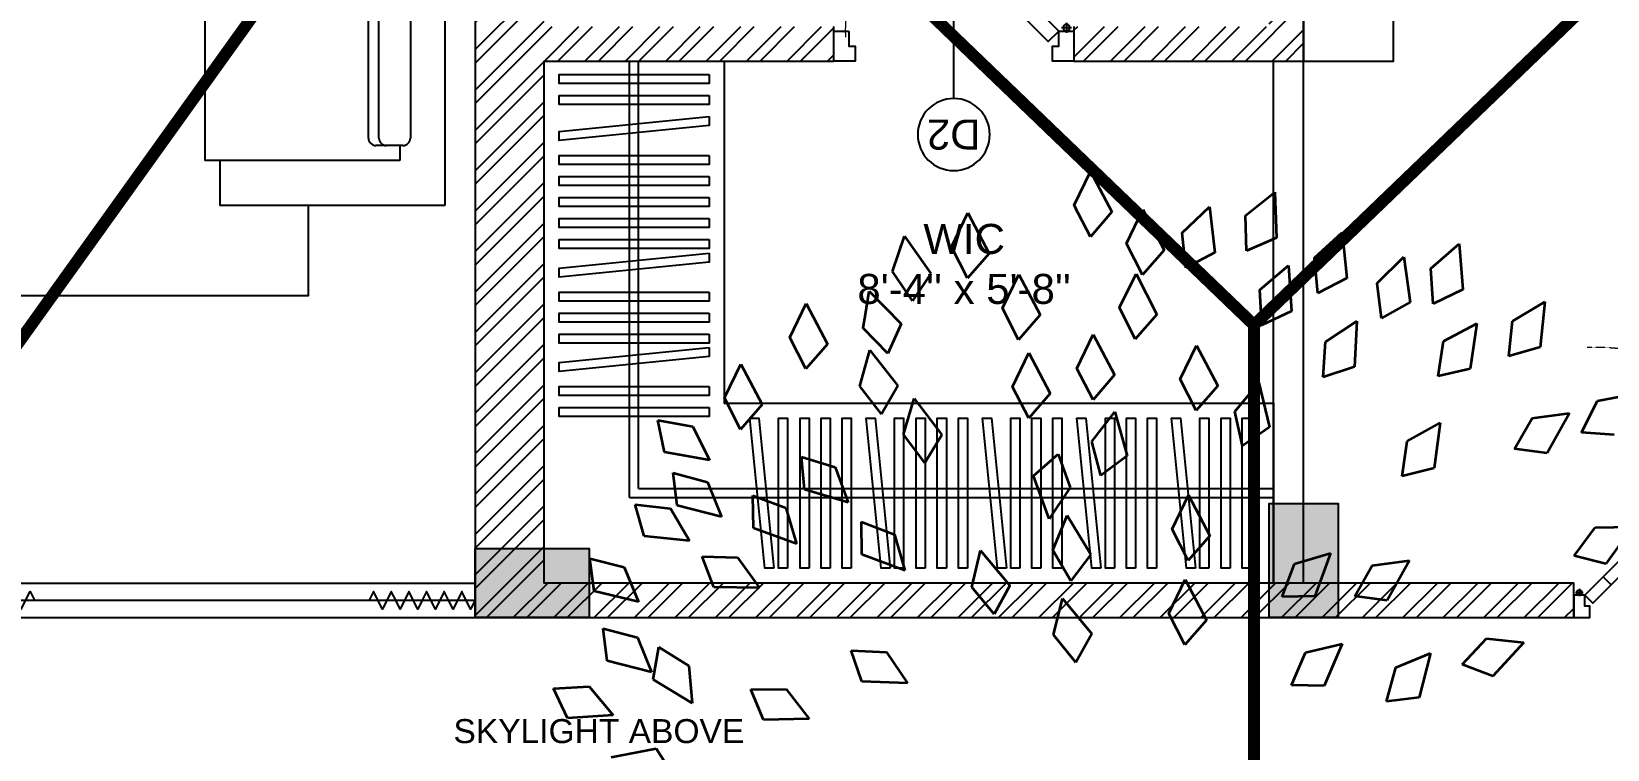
# Model space of a CAD drawing. Header units: millimetres. Extents: x -179928 to 528275, y -469666 to 511935.
# Drawn here: x 226145 to 231395, y 30103 to 32497 of the extents above; entities that cross this region are included whole.
import ezdxf
from ezdxf.enums import TextEntityAlignment as Align

# ---------------------------------------------------------------- set-up
doc = ezdxf.new("R2010")
doc.units = ezdxf.units.MM
doc.linetypes.add('DASHED', pattern=[0.75, 0.5, -0.25])
for name, color, linetype in [('ad-Column', 3, 'Continuous'), ('ad-Column Hatch', 125, 'Continuous'), ('ad-Door', 11, 'Continuous'), ('ad-Furniture', 8, 'Continuous'), ('ad-Primary Roof', 5, 'Continuous'), ('ad-Secondary Roof', 6, 'Continuous'), ('ad-Text main', 7, 'Continuous'), ('ad-Text Main_Door&window Label', 7, 'Continuous'), ('ad-Wall', 240, 'Continuous'), ('ad-Wall hatch', 8, 'Continuous')]:
    doc.layers.add(name, color=color, linetype=linetype)
doc.layers.add('ad-Landscape', color=94, linetype='Continuous', lineweight=35)
doc.styles.add('New Text Style', font='arial.ttf', dxfattribs={"height": 100})
doc.styles.get("Standard").update_dxf_attribs({"font": 'arial.ttf'})

# ---------------------------------------------------------------- blocks, each defined once
blk = doc.blocks.new('zw$85AA')
at = {"layer": 'ad-Furniture', "linetype": 'DASHED'}
for points in [[(-1820, 115), (0, 115)], [(-1820, 0), (0, 0)]]:
    blk.add_lwpolyline(points, dxfattribs=at)
at = {"layer": 'ad-Furniture', "transparency": 33554687}
for points in [[(-1820, 57.5), (-1805.3, 28.1), (-1775.9, 86.9), (-1746.6, 28.1), (-1731.9, 57.5), (-1717.2, 86.9), (-1687.8, 28.1), (-1658.4, 86.9), (-1643.7, 57.5), (-1629, 28.1), (-1599.7, 86.9), (-1570.3, 28.1), (-1555.6, 57.5), (-1540.9, 86.9), (-1511.5, 28.1), (-1482.2, 86.9), (-1467.5, 57.5)], [(0, 57.5), (-14.7, 28.1), (-44.1, 86.9), (-73.4, 28.1), (-88.1, 57.5), (-102.8, 86.9), (-132.2, 28.1), (-161.6, 86.9), (-176.3, 57.5), (-191, 28.1), (-220.3, 86.9), (-249.7, 28.1), (-264.4, 57.5), (-279.1, 86.9), (-308.5, 28.1), (-337.8, 86.9), (-352.5, 57.5)]]:
    blk.add_lwpolyline(points, dxfattribs=at)
at = {"layer": 'ad-Furniture'}
blk.add_lwpolyline([(-1820, 57.5), (0, 57.5)], dxfattribs=at)
blk = doc.blocks.new('4BHK_A1$0$$0$3Chair')
for p, q in [((0, 1125), (-750, 1125)), ((-750, 1125), (-750, 975)), ((0, 1125), (0, -1125)), ((-150, 975), (-800, 975)), ((-800, 975), (-800, 700.3)), ((-640.1, 932.9), (-366.7, 973.8)), ((-366.7, 973.8), (-282.9, 896.6)), ((-150, 975), (-150, 925)), ((-780.5, 761.7), (-640.1, 932.9)), ((-289.7, 891.7), (-280.3, 896)), ((-280.3, 896), (-270.7, 899.5)), ((-270.7, 899.5), (-261, 902.4)), ((-261, 902.4), (-251.2, 904.5)), ((-251.2, 904.5), (-241.4, 905.9)), ((-241.4, 905.9), (-231.7, 906.6)), ((-231.7, 906.6), (-222.2, 906.5)), ((-140, 925), (-230, 925)), ((-222.2, 906.5), (-212.9, 905.6)), ((-212.9, 905.6), (-203.9, 904)), ((-203.9, 904), (-195.3, 901.7)), ((-195.3, 901.7), (-187.1, 898.7)), ((-187.1, 898.7), (-179.4, 894.9)), ((-179.4, 894.9), (-172.3, 890.5)), ((-115, 400), (-115, 900)), ((-349.2, 838.5), (-343.8, 846.5)), ((-343.8, 846.5), (-337.8, 854.3)), ((-337.8, 854.3), (-331, 861.8)), ((-331, 861.8), (-323.7, 868.8)), ((-323.7, 868.8), (-315.9, 875.4)), ((-315.9, 875.4), (-307.5, 881.4)), ((-307.5, 881.4), (-298.8, 886.9)), ((-298.8, 886.9), (-289.7, 891.7)), ((-172.3, 890.5), (-165.8, 885.5)), ((-165.8, 885.5), (-159.9, 879.8)), ((-159.9, 879.8), (-154.8, 873.7)), ((-154.8, 873.7), (-150.4, 867)), ((-150.4, 867), (-146.8, 859.8)), ((-146.8, 859.8), (-144, 852.3)), ((-144, 852.3), (-142, 844.4)), ((-142, 844.4), (-140.8, 836.3)), ((-706.6, 728.4), (-589.7, 825.7)), ((-589.7, 825.7), (-466.7, 839.6)), ((-433.3, 809.5), (-466.7, 839.6)), ((-365.1, 787.3), (-364.5, 795.8)), ((-364.5, 795.8), (-363.1, 804.4)), ((-363.1, 804.4), (-360.8, 813)), ((-360.8, 813), (-357.7, 821.6)), ((-357.7, 821.6), (-353.9, 830.1)), ((-353.9, 830.1), (-349.2, 838.5)), ((-147.9, 793.5), (-151.7, 785)), ((-144.8, 802.1), (-147.9, 793.5)), ((-142.5, 810.8), (-144.8, 802.1)), ((-141.1, 819.4), (-142.5, 810.8)), ((-140.5, 827.9), (-141.1, 819.4)), ((-140.8, 836.3), (-140.5, 827.9)), ((-1146.1, 737.7), (-1202.5, 640.5)), ((-1202.5, 640.5), (-1146.1, 737.7)), ((-1089.2, 784.6), (-1146.1, 737.7)), ((-1146.1, 737.7), (-1089.2, 784.6)), ((-1069.1, 784.7), (-1089.2, 784.6)), ((-1089.2, 784.6), (-1069.1, 784.7)), ((-1052.2, 761.1), (-1069.1, 784.7)), ((-1069.1, 784.7), (-1052.2, 761.1)), ((-1065.5, 734.4), (-1052.2, 761.1)), ((-1052.2, 761.1), (-1065.5, 734.4)), ((-780.5, 761.7), (-706.6, 728.4)), ((-780.5, 761.7), (-767, 684.7)), ((-693.1, 664.8), (-723.5, 738.5)), ((-364.8, 778.9), (-365.1, 787.3)), ((-363.6, 770.7), (-364.8, 778.9)), ((-361.6, 762.9), (-363.6, 770.7)), ((-358.8, 755.3), (-361.6, 762.9)), ((-355.2, 748.2), (-358.8, 755.3)), ((-350.8, 741.5), (-355.2, 748.2)), ((-345.7, 735.3), (-350.8, 741.5)), ((-339.8, 729.7), (-345.7, 735.3)), ((-189.7, 739.8), (-198.1, 733.8)), ((-181.9, 746.4), (-189.7, 739.8)), ((-174.6, 753.4), (-181.9, 746.4)), ((-167.8, 760.8), (-174.6, 753.4)), ((-161.8, 768.6), (-167.8, 760.8)), ((-156.4, 776.7), (-161.8, 768.6)), ((-151.7, 785), (-156.4, 776.7)), ((-1124.7, 663), (-1038, 733)), ((-1055.7, 718.7), (-1065.5, 734.4)), ((-1065.5, 734.4), (-1055.7, 721)), ((-1038, 733), (-1055.7, 718.7)), ((-950.5, 627.3), (-1038, 733)), ((-931.3, 604.2), (-1038, 733)), ((-948.2, 627.4), (-776.9, 711.7)), ((-723.3, 638), (-767, 684.7)), ((-701.4, 685), (-639.7, 721.8)), ((-639.7, 721.8), (-629.3, 594.6)), ((-333.3, 724.6), (-339.8, 729.7)), ((-326.2, 720.2), (-333.3, 724.6)), ((-318.5, 716.5), (-326.2, 720.2)), ((-310.3, 713.4), (-318.5, 716.5)), ((-301.7, 711.1), (-310.3, 713.4)), ((-292.7, 709.5), (-301.7, 711.1)), ((-283.4, 708.7), (-292.7, 709.5)), ((-273.9, 708.6), (-283.4, 708.7)), ((-264.2, 709.2), (-273.9, 708.6)), ((-254.4, 710.6), (-264.2, 709.2)), ((-244.6, 712.8), (-254.4, 710.6)), ((-234.9, 715.6), (-244.6, 712.8)), ((-225.3, 719.2), (-234.9, 715.6)), ((-215.9, 723.4), (-225.3, 719.2)), ((-206.8, 728.3), (-215.9, 723.4)), ((-198.1, 733.8), (-206.8, 728.3)), ((-181.8, 612.3), (-205.5, 722.7)), ((-1202.5, 640.5), (-1182.5, 630.4)), ((-1182.5, 630.4), (-1202.5, 640.5)), ((-1182.5, 630.4), (-1122.4, 680.8)), ((-1142.4, 663.9), (-1182.5, 630.4)), ((-1122.4, 680.8), (-1142.4, 663.9)), ((-1109.1, 675.6), (-1124.7, 663)), ((-1124.7, 663), (-1046.8, 558.4)), ((-1018.3, 520.3), (-1124.7, 663)), ((-1122.4, 680.8), (-1109.1, 675.6)), ((-1105.5, 674.1), (-1122.4, 680.8)), ((-925, 642), (-950.5, 627.3)), ((-763.4, 648.1), (-743.7, 659.8)), ((-763.4, 648.1), (-756.5, 530.7)), ((-723.3, 638), (-699.7, 634.8)), ((-699.7, 634.8), (-693.1, 664.8)), ((-309.1, 649), (-298.9, 612.1)), ((-931.3, 604.2), (-827.4, 520.7)), ((-756.5, 530.7), (-629.3, 594.6)), ((-629.3, 594.6), (-522.3, 571.5)), ((-298.9, 612.1), (-375.7, 518)), ((-331.9, 421.1), (-181.8, 612.3)), ((-1129.9, 461.5), (-1045.2, 560.3)), ((-1046.8, 558.4), (-1129.9, 461.5)), ((-756.5, 530.7), (-656.2, 504.1)), ((-632.7, 527.7), (-599.3, 541.2)), ((-609, 490.8), (-632.7, 527.7)), ((-525.4, 531.1), (-599.3, 541.2)), ((-586.2, 539.4), (-522.3, 571.5)), ((-535.4, 447.4), (-525.4, 531.1)), ((-375.7, 518), (-525.4, 531.1)), ((-220, 563.6), (-220, 400)), ((-762.8, 356.6), (-1018.3, 520.3)), ((-656.2, 504.1), (-627, 518.8)), ((-609, 490.8), (-532, 467.4)), ((-255, 519), (-255, 400)), ((-1129.9, 461.5), (-1121.9, 412.8)), ((-1129.9, 461.5), (-1121.9, 412.8)), ((-1075, 379.5), (-937.7, 453.3)), ((-1018.8, 411.4), (-937.7, 453.3)), ((-937.7, 453.3), (-924.6, 449.9)), ((-762.8, 356.6), (-498.5, 440.8)), ((-331.9, 421.1), (-535.4, 447.4)), ((-1121.9, 412.8), (-1098.3, 382.6)), ((-1098.3, 382.6), (-1121.9, 412.8)), ((-1098.3, 382.6), (-1075, 379.5)), ((-1075, 379.5), (-1098.3, 382.6)), ((-1018.8, 411.4), (-1075, 379.5)), ((-230, 375), (-140, 375)), ((-150, 375), (-150, 275)), ((-150, 325), (-800, 325)), ((-800, 325), (-800, -325)), ((-230, 275), (-140, 275)), ((-255, -250), (-255, 250)), ((-220, -250), (-220, 250)), ((-115, 250), (-115, -250)), ((-140, -275), (-230, -275)), ((-150, -275), (-150, -375)), ((-150, -325), (-800, -325)), ((-255, -900), (-255, -400)), ((-230, -375), (-140, -375)), ((-220, -900), (-220, -400)), ((-115, -400), (-115, -900)), ((-140, -925), (-230, -925)), ((-150, -925), (-150, -975)), ((-150, -975), (-800, -975)), ((-750, -975), (-750, -1125)), ((0, -1125), (-750, -1125))]:
    blk.add_line(p, q)
for points in [[(-800, 325), (-800, 380.4)], [(-800, -325), (-800, -975)]]:
    blk.add_lwpolyline(points)
for centre, start, end in [((-230, 900), 90, 171.3158), ((-195, 900), 90, 165.5805), ((-140, 900), 0, 90), ((-230, 400), 180, 270), ((-195, 400), 180, 270), ((-140, 400), 270, 0), ((-230, 250), 90, 180), ((-195, 250), 90, 180), ((-140, 250), 0, 90), ((-230, -250), 180, 270), ((-195, -250), 180, 270), ((-140, -250), 270, 0), ((-230, -400), 90, 180), ((-195, -400), 90, 180), ((-140, -400), 0, 90), ((-230, -900), 180, 270), ((-195, -900), 180, 270), ((-140, -900), 270, 0)]:
    blk.add_arc(centre, 25, start, end)
blk = doc.blocks.new('zw$BD1E')
at = {"layer": 'ad-Furniture'}
blk.add_lwpolyline([(555.4, -3372.6), (555.4, -3672.6), (3094.6, -3672.6), (3094.6, -555.4), (2794.6, -556)], dxfattribs=at)
at = {"layer": 'ad-Furniture', "xscale": -1}
blk.add_blockref('4BHK_A1$0$$0$3Chair', (100.4, -2246.6), dxfattribs=at)
blk = doc.blocks.new('zw$AA46')
at = {"layer": 'ad-Furniture'}
for p, q in [((285, 285), (285, 1740)), ((315, 315), (315, 1740)), ((315, 315), (2430, 315)), ((285, 285), (2430, 285))]:
    blk.add_line(p, q, dxfattribs=at)
for points in [[(0, 1740), (600, 1740), (600, 600), (2430, 600), (2430, 0), (0, 0)], [(550, 1695), (550, 1665), (50, 1665), (50, 1695)], [(550, 1625), (550, 1595), (50, 1595), (50, 1625)], [(550, 1555), (550, 1525), (50, 1475), (50, 1505)], [(550, 1425), (550, 1395), (50, 1395), (50, 1425)], [(550, 1355), (550, 1325), (50, 1325), (50, 1355)], [(550, 1285), (550, 1255), (50, 1255), (50, 1285)], [(550, 1215), (550, 1185), (50, 1185), (50, 1215)], [(550, 1145), (550, 1115), (50, 1115), (50, 1145)], [(550, 1100), (550, 1070), (50, 1020), (50, 1050)], [(550, 970), (550, 940), (50, 940), (50, 970)], [(550, 900), (550, 870), (50, 870), (50, 900)], [(550, 830), (550, 800), (50, 800), (50, 830)], [(550, 785), (550, 755), (50, 705), (50, 735)], [(550, 655), (550, 625), (50, 625), (50, 655)], [(550, 585), (550, 555), (50, 555), (50, 585)], [(765.5, 50), (735.5, 50), (685.5, 550), (715.5, 550)], [(810.5, 50), (780.5, 50), (780.5, 550), (810.5, 550)], [(882.7, 50), (852.7, 50), (852.7, 550), (882.7, 550)], [(952.7, 50), (922.7, 50), (922.7, 550), (952.7, 550)], [(1022.7, 50), (992.7, 50), (992.7, 550), (1022.7, 550)], [(1152.7, 50), (1122.7, 50), (1072.7, 550), (1102.7, 550)], [(1197.7, 50), (1167.7, 50), (1167.7, 550), (1197.7, 550)], [(1270, 50), (1240, 50), (1240, 550), (1270, 550)], [(1340, 50), (1310, 50), (1310, 550), (1340, 550)], [(1410, 50), (1380, 50), (1380, 550), (1410, 550)], [(1540, 50), (1510, 50), (1460, 550), (1490, 550)], [(1585, 50), (1555, 50), (1555, 550), (1585, 550)], [(1655, 50), (1625, 50), (1625, 550), (1655, 550)], [(1725, 50), (1695, 50), (1695, 550), (1725, 550)], [(1855, 50), (1825, 50), (1775, 550), (1805, 550)], [(1900, 50), (1870, 50), (1870, 550), (1900, 550)], [(1970, 50), (1940, 50), (1940, 550), (1970, 550)], [(2040, 50), (2010, 50), (2010, 550), (2040, 550)], [(2170, 50), (2140, 50), (2090, 550), (2120, 550)], [(2215, 50), (2185, 50), (2185, 550), (2215, 550)], [(2285, 50), (2255, 50), (2255, 550), (2285, 550)], [(2355, 50), (2325, 50), (2325, 550), (2355, 550)]]:
    blk.add_lwpolyline(points, close=True, dxfattribs=at)
blk = doc.blocks.new('A$Cc8134665')
at = {"layer": 'ad-Furniture', "ltscale": 0.125}
for p, q in [((0, -999.5), (0, 1000.5)), ((50, 650.5), (50, -649.5)), ((100, 650.5), (50, 650.5)), ((100, 650.5), (100, -649.5)), ((50, 515.6), (0, 382)), ((0, 382), (0, -382)), ((50, -515.6), (0, -382)), ((100, -649.5), (50, -649.5))]:
    blk.add_line(p, q, dxfattribs=at)
blk.add_lwpolyline([(0, 1000.5), (300, 1000.5), (300, -999.5), (0, -999.5)], dxfattribs=at)
blk = doc.blocks.new('zw$DAD3')
at = {"layer": 'ad-Text main', "insert": (1682.5, 80.9), "char_height": 80, "width": 1164.819, "attachment_point": 5}
blk.add_mtext('SKYLIGHT ABOVE', dxfattribs=at)
blk = doc.blocks.new('zw$66EE')
at = {"layer": 'ad-Furniture', "linetype": 'DASHED'}
for points in [[(7540, 8760), (7540, 10500)], [(7640, 8760), (7640, 10500)]]:
    blk.add_lwpolyline(points, dxfattribs=at)
at = {"layer": 'ad-Furniture', "xscale": -1}
blk.add_blockref('zw$BD1E', (4880, 13390), dxfattribs=at)
at = {"layer": 'ad-Furniture', "xscale": -1, "rotation": 180}
blk.add_blockref('A$Cc8134665', (7640, 11500.5), dxfattribs=at)
at = {"layer": 'ad-Furniture'}
for name, p in [('zw$AA46', (5110, 8760)), ('zw$85AA', (4880, 8645))]:
    blk.add_blockref(name, p, dxfattribs=at)
at = {"layer": 'ad-Furniture', "rotation": 359.9999999999997}
blk.add_blockref('zw$DAD3', (3610, 8185), dxfattribs=at)
blk = doc.blocks.new('zw$6540')
at = {"layer": 'ad-Text main', "insert": (6509.3, 9823.1), "char_height": 100, "width": 882.002, "attachment_point": 5, "bg_fill": 2}
blk.add_mtext("WIC\\P8'-4'' x 5'-8''", dxfattribs=at)
blk = doc.blocks.new('*U7827')
for p, q in [((-8.3, -111.1), (-41.7, -111.1)), ((-25, -127.8), (-25, -94.4)), ((-811.3, -760.8), (-796.4, -775.7)), ((-746.2, -826), (-761.1, -811.1))]:
    blk.add_line(p, q)
for points in [[(-1150, -100), (-1150, -50), (-1128.6, -50), (-1128.6, -35.7), (-1128.6, 0), (-1200, 0), (-1200, -100)], [(-50, -100), (0, -100), (0, 0), (-71.4, 0), (-71.4, -35.7), (-71.4, -50), (-50, -50)], [(-50, -100), (-130.8, -180.8), (-166.2, -145.5), (-85.4, -64.6)], [(-130.8, -180.8), (-747, -797), (-782.4, -761.6), (-166.2, -145.5)], [(-827.8, -877.8), (-747, -797), (-782.4, -761.6), (-863.2, -842.5)]]:
    blk.add_lwpolyline(points, close=True)
for points in [[(-808.2, -787.5), (-835.7, -760), (-772.9, -697.2), (-765, -705), (-822, -773.7)], [(-772.8, -822.8), (-745.4, -850.3), (-682.5, -787.5), (-690.4, -779.7), (-759, -836.7)]]:
    blk.add_lwpolyline(points)
blk.add_circle((-25, -111.1), 11.1)
at = {"color": 8, "linetype": 'DASHED', "lineweight": 0}
blk.add_arc((-93.1, -153.1), 1047.4, 178.18808, 271.81192, dxfattribs=at)
at = {"layer": 'ad-Text Main_Door&window Label'}
blk.add_line((-600, 125), (-600, -230), dxfattribs=at)
blk.add_circle((-600.3, 245), 120, dxfattribs=at)
at = {"layer": 'ad-Text Main_Door&window Label', "style": 'New Text Style'}
blk.add_attdef('D1', text='', height=100, dxfattribs=at).set_placement((-600.3, 245), align=Align.MIDDLE_CENTER)
blk = doc.blocks.new('*U9733')
for p, q in [((-25, -127.8), (-25, -94.4)), ((-8.3, -111.1), (-41.7, -111.1)), ((-528.5, -478), (-513.6, -492.9)), ((-463.3, -543.1), (-478.2, -528.2))]:
    blk.add_line(p, q)
for points in [[(-750, -100), (-750, -50), (-728.6, -50), (-728.6, -35.7), (-728.6, 0), (-800, 0), (-800, -100)], [(-50, -100), (0, -100), (0, 0), (-71.4, 0), (-71.4, -35.7), (-71.4, -50), (-50, -50)], [(-50, -100), (-130.8, -180.8), (-166.2, -145.5), (-85.4, -64.6)], [(-130.8, -180.8), (-464.2, -514.2), (-499.5, -478.8), (-166.2, -145.5)], [(-545, -595), (-464.2, -514.2), (-499.5, -478.8), (-580.3, -559.6)]]:
    blk.add_lwpolyline(points, close=True)
for points in [[(-525.4, -504.7), (-552.8, -477.2), (-490, -414.3), (-482.2, -422.2), (-539.2, -490.8)], [(-490, -540), (-462.5, -567.5), (-399.7, -504.7), (-407.6, -496.8), (-476.2, -553.8)]]:
    blk.add_lwpolyline(points)
blk.add_circle((-25, -111.1), 11.1)
at = {"color": 8, "linetype": 'DASHED', "lineweight": 0}
blk.add_arc((-62.1, -102.1), 698.3, 178.1881, 271.8119, dxfattribs=at)
at = {"layer": 'ad-Text Main_Door&window Label'}
blk.add_line((-400, 125), (-400, -230), dxfattribs=at)
blk.add_circle((-400.3, 245), 120, dxfattribs=at)
at = {"layer": 'ad-Text Main_Door&window Label', "style": 'New Text Style'}
blk.add_attdef('D1', text='', height=100, dxfattribs=at).set_placement((-400.3, 245), align=Align.MIDDLE_CENTER)
blk = doc.blocks.new('zw$6266')
at = {"layer": 'ad-Wall hatch', "transparency": 33554610}
h = blk.add_hatch(dxfattribs=at)
h.set_pattern_fill('ANSI32', color=256, scale=10)
h.paths.add_polyline_path([(0, 13620), (0, 10305), (230, 10305), (230, 13390), (4880, 13390), (4880, 8645), (8540, 8645), (8540, 8760), (5110, 8760), (5110, 10500), (6075, 10500), (6075, 10615), (5110, 10615), (5110, 13390), (7525, 13390), (7525, 10615), (6875, 10615), (6875, 10500), (7640, 10500), (7640, 13390), (11890, 13390), (11890, 8760), (9440, 8760), (9440, 8645), (11890, 8645), (11890, 230), (10090, 230), (10090, 0), (12120, 0), (12120, 13620)])
at = {"layer": 'ad-Wall'}
for points in [[(4880, 13390), (4880, 8645), (8540, 8645), (8540, 8760), (5110, 8760), (5110, 10500), (6075, 10500), (6075, 10615)], [(6875, 10615), (6875, 10500), (7640, 10500), (7640, 13390)]]:
    blk.add_lwpolyline(points, dxfattribs=at)
at = {"layer": 'ad-Door', "ltscale": 5}
ref = blk.add_blockref('*U9733', (6875, 10500), dxfattribs=dict(at, xscale=-1, rotation=179.9999999999999))
ref.add_attrib('D1', 'D2', dxfattribs={"layer": 'ad-Text Main_Door&window Label', "height": 100, "rotation": 180, "style": 'New Text Style'}).set_placement((6474.7, 10255), align=Align.MIDDLE_CENTER)
ref = blk.add_blockref('*U7827', (8540, 8645), dxfattribs=dict(at, xscale=0.7499999997027537, yscale=0.7499999997027537, zscale=0.7499999997027537, rotation=180))
ref.add_attrib('D1', 'D1', dxfattribs={"layer": 'ad-Text Main_Door&window Label', "height": 75, "rotation": 1080, "style": 'New Text Style'}).set_placement((8990.2, 8461.3), align=Align.MIDDLE_CENTER)
blk = doc.blocks.new('A$Ca594aa6c')
at = {"layer": 'ad-Primary Roof', "linetype": 'DASHED', "ltscale": 2, "const_width": 40}
blk.add_lwpolyline([(12570, 900), (2380, 900), (7475, -4000)], close=True, dxfattribs=at)
blk.add_lwpolyline([(7475, -4000), (7475, -10550)], dxfattribs=at)
at = {"layer": 'ad-Secondary Roof', "linetype": 'DASHED', "ltscale": 2, "const_width": 40}
blk.add_lwpolyline([(-1820, 450), (2380, 450), (4485.4, -2487.5), (2380, -5425), (-1820, -5425)], close=True, dxfattribs=at)
blk = doc.blocks.new('1625W-Roof Plan')
blk.add_blockref('A$Ca594aa6c', (0, 13620))
blk = doc.blocks.new('zw$6AA0')
at = {"layer": 'ad-Column Hatch', "transparency": 33554687}
h = blk.add_hatch(color=256, dxfattribs=at)
h.dxf.hatch_style = 1
h.paths.add_polyline_path([(0, -230), (380, -230), (380, 0), (0, 0)])
at = {"layer": 'ad-Column'}
blk.add_lwpolyline([(0, -230), (380, -230), (380, 0), (0, 0)], close=True, dxfattribs=at)
blk = doc.blocks.new('1625W_Columns')
at = {"layer": 'ad-Column', "xscale": -1}
for p, rotation in [((7755, 8645), 270), ((5260, 8875), 359.9999999999999)]:
    blk.add_blockref('zw$6AA0', p, dxfattribs=dict(at, rotation=rotation))
blk = doc.blocks.new('1625_West Villa')
at = {"layer": 'ad-Furniture'}
blk.add_blockref('zw$66EE', (0, 0), dxfattribs=at)
at = {"layer": 'ad-Text main'}
blk.add_blockref('zw$6540', (0, 0), dxfattribs=at)
blk.add_blockref('zw$6266', (0, 0))
blk.add_blockref('1625W-Roof Plan', (0, 0))
blk.add_blockref('1625W_Columns', (0, 0))
blk = doc.blocks.new("All Plot's Villa Plans")
at = {"ltscale": 5}
blk.add_blockref('1625_West Villa', (222742.3, 21898.3), dxfattribs=at)
blk = doc.blocks.new('qerfefr')
at = {"layer": 'ad-Landscape', "color": 104, "ltscale": 1.622888}
for p, q in [((260795.9619, 1945721.7193, 129.9135), (260796.0317, 1945721.8232, 129.9135)), ((260796.0317, 1945721.8232, 129.9135), (260796.0829, 1945721.6797, 129.9135)), ((260796.173, 1945721.748, 129.9135), (260796.2552, 1945721.8425, 129.9135)), ((260796.2552, 1945721.8425, 129.9135), (260796.2882, 1945721.6936, 129.9135)), ((260796.0005, 1945721.6079, 129.9135), (260795.9619, 1945721.7193, 129.9135)), ((260796.1974, 1945721.6326, 129.9135), (260796.173, 1945721.748, 129.9135)), ((260795.8696, 1945721.6771, 129.9135), (260795.9439, 1945721.544, 129.9135)), ((260796.0829, 1945721.6797, 129.9135), (260796.0005, 1945721.6079, 129.9135)), ((260796.2882, 1945721.6936, 129.9135), (260796.1974, 1945721.6326, 129.9135)), ((260796.283, 1945721.5053, 129.9135), (260796.3651, 1945721.5997, 129.9135)), ((260796.3651, 1945721.5997, 129.9135), (260796.3981, 1945721.4509, 129.9135)), ((260795.9439, 1945721.544, 129.9135), (260795.8745, 1945721.4596, 129.9135)), ((260796.3074, 1945721.3899, 129.9135), (260796.283, 1945721.5053, 129.9135)), ((260796.3981, 1945721.4509, 129.9135), (260796.3074, 1945721.3899, 129.9135)), ((260795.8549, 1945721.1858, 129.9135), (260795.92, 1945721.2927, 129.9135)), ((260795.92, 1945721.2927, 129.9135), (260795.9775, 1945721.1515, 129.9135)), ((260796.247, 1945721.2442, 129.9135), (260796.3291, 1945721.3386, 129.9135)), ((260796.3291, 1945721.3386, 129.9135), (260796.3621, 1945721.1898, 129.9135)), ((260796.2713, 1945721.1288, 129.9135), (260796.247, 1945721.2442, 129.9135)), ((260796.3621, 1945721.1898, 129.9135), (260796.2713, 1945721.1288, 129.9135)), ((260795.8983, 1945721.0762, 129.9135), (260795.8549, 1945721.1858, 129.9135)), ((260795.9775, 1945721.1515, 129.9135), (260795.8983, 1945721.0762, 129.9135)), ((260796.237, 1945720.9394, 129.9135), (260796.3352, 1945720.9876, 129.9135)), ((260796.3352, 1945720.9876, 129.9135), (260796.3437, 1945720.87, 129.9135)), ((260796.2496, 1945720.7875, 129.9135), (260796.237, 1945720.9394, 129.9135)), ((260796.3437, 1945720.87, 129.9135), (260796.2496, 1945720.7875, 129.9135)), ((260796.2337, 1945720.6828, 129.9135), (260796.3099, 1945720.7822, 129.9135)), ((260796.3099, 1945720.7822, 129.9135), (260796.352, 1945720.6356, 129.9135)), ((260795.9404, 1945720.6355, 129.9135), (260796.0003, 1945720.7454, 129.9135)), ((260796.0003, 1945720.7454, 129.9135), (260796.0646, 1945720.6072, 129.9135)), ((260796.2651, 1945720.5692, 129.9135), (260796.2337, 1945720.6828, 129.9135)), ((260795.9891, 1945720.5281, 129.9135), (260795.9404, 1945720.6355, 129.9135)), ((260796.352, 1945720.6356, 129.9135), (260796.2651, 1945720.5692, 129.9135)), ((260796.0646, 1945720.6072, 129.9135), (260795.9891, 1945720.5281, 129.9135))]:
    blk.add_line(p, q, dxfattribs=at)
at = {"layer": 'ad-Landscape', "color": 96, "ltscale": 1.622888}
for p, q in [((260796.6039, 1945721.7741, 129.9135), (260796.686, 1945721.8685, 129.9135)), ((260796.686, 1945721.8685, 129.9135), (260796.719, 1945721.7197, 129.9135)), ((260796.6282, 1945721.6587, 129.9135), (260796.6039, 1945721.7741, 129.9135)), ((260796.719, 1945721.7197, 129.9135), (260796.6282, 1945721.6587, 129.9135)), ((260796.7383, 1945721.6058, 129.9135), (260796.821, 1945721.6998, 129.9135)), ((260796.821, 1945721.6998, 129.9135), (260796.8531, 1945721.5507, 129.9135)), ((260796.9265, 1945721.5914, 129.9135), (260797.0369, 1945721.6503, 129.9135)), ((260797.0369, 1945721.6503, 129.9135), (260797.0146, 1945721.4995, 129.9135)), ((260797.1451, 1945721.5912, 129.9135), (260797.2599, 1945721.6411, 129.9135)), ((260797.2599, 1945721.6411, 129.9135), (260797.2257, 1945721.4926, 129.9135)), ((260796.762, 1945721.4903, 129.9135), (260796.7383, 1945721.6058, 129.9135)), ((260796.9081, 1945721.4749, 129.9135), (260796.9265, 1945721.5914, 129.9135)), ((260797.1175, 1945721.4766, 129.9135), (260797.1451, 1945721.5912, 129.9135)), ((260796.8531, 1945721.5507, 129.9135), (260796.762, 1945721.4903, 129.9135)), ((260796.6597, 1945721.4054, 129.9135), (260796.7427, 1945721.4991, 129.9135)), ((260796.7427, 1945721.4991, 129.9135), (260796.7743, 1945721.3499, 129.9135)), ((260797.0146, 1945721.4995, 129.9135), (260796.9081, 1945721.4749, 129.9135)), ((260797.2257, 1945721.4926, 129.9135), (260797.1175, 1945721.4766, 129.9135)), ((260797.3303, 1945721.395, 129.9135), (260797.4418, 1945721.452, 129.9135)), ((260797.4418, 1945721.452, 129.9135), (260797.4168, 1945721.3016, 129.9135)), ((260796.683, 1945721.2898, 129.9135), (260796.6597, 1945721.4054, 129.9135)), ((260796.7743, 1945721.3499, 129.9135), (260796.683, 1945721.2898, 129.9135)), ((260797.1269, 1945721.3401, 129.9135), (260797.2404, 1945721.3928, 129.9135)), ((260797.2404, 1945721.3928, 129.9135), (260797.2098, 1945721.2435, 129.9135)), ((260797.3099, 1945721.2789, 129.9135), (260797.3303, 1945721.395, 129.9135)), ((260796.4699, 1945721.2469, 129.9135), (260796.5513, 1945721.3421, 129.9135)), ((260796.5513, 1945721.3421, 129.9135), (260796.5855, 1945721.1935, 129.9135)), ((260797.102, 1945721.2248, 129.9135), (260797.1269, 1945721.3401, 129.9135)), ((260797.4168, 1945721.3016, 129.9135), (260797.3099, 1945721.2789, 129.9135)), ((260797.5093, 1945721.2589, 129.9135), (260797.6187, 1945721.3197, 129.9135)), ((260796.4952, 1945721.1318, 129.9135), (260796.4699, 1945721.2469, 129.9135)), ((260797.2098, 1945721.2435, 129.9135), (260797.102, 1945721.2248, 129.9135)), ((260797.4929, 1945721.1421, 129.9135), (260797.5093, 1945721.2589, 129.9135)), ((260796.5855, 1945721.1935, 129.9135), (260796.4952, 1945721.1318, 129.9135)), ((260796.7925, 1945721.122, 129.9135), (260796.8746, 1945721.2164, 129.9135)), ((260796.8746, 1945721.2164, 129.9135), (260796.9076, 1945721.0676, 129.9135)), ((260797.2922, 1945721.1152, 129.9135), (260797.4111, 1945721.1543, 129.9135)), ((260797.4111, 1945721.1543, 129.9135), (260797.3632, 1945721.0095, 129.9135)), ((260797.599, 1945721.1685, 129.9135), (260797.4929, 1945721.1421, 129.9135)), ((260796.8168, 1945721.0066, 129.9135), (260796.7925, 1945721.122, 129.9135)), ((260797.254, 1945721.0037, 129.9135), (260797.2922, 1945721.1152, 129.9135)), ((260796.4536, 1945720.9991, 129.9135), (260796.5536, 1945721.0745, 129.9135)), ((260796.5536, 1945721.0745, 129.9135), (260796.5549, 1945720.922, 129.9135)), ((260796.9076, 1945721.0676, 129.9135), (260796.8168, 1945721.0066, 129.9135)), ((260796.9394, 1945720.9703, 129.9135), (260797.0424, 1945721.0414, 129.9135)), ((260797.0424, 1945721.0414, 129.9135), (260797.0374, 1945720.8891, 129.9135)), ((260796.4535, 1945720.8812, 129.9135), (260796.4536, 1945720.9991, 129.9135)), ((260797.3632, 1945721.0095, 129.9135), (260797.254, 1945721.0037, 129.9135)), ((260796.9343, 1945720.8526, 129.9135), (260796.9394, 1945720.9703, 129.9135)), ((260796.5549, 1945720.922, 129.9135), (260796.4535, 1945720.8812, 129.9135)), ((260797.0374, 1945720.8891, 129.9135), (260796.9343, 1945720.8526, 129.9135)), ((260796.6357, 1945720.6468, 129.9135), (260796.7178, 1945720.7413, 129.9135)), ((260796.7178, 1945720.7413, 129.9135), (260796.7508, 1945720.5924, 129.9135)), ((260797.4219, 1945720.6163, 129.9135), (260797.4684, 1945720.7246, 129.9135)), ((260797.4684, 1945720.7246, 129.9135), (260797.5899, 1945720.7546, 129.9135)), ((260796.66, 1945720.5314, 129.9135), (260796.6357, 1945720.6468, 129.9135)), ((260797.5312, 1945720.6139, 129.9135), (260797.4219, 1945720.6163, 129.9135)), ((260796.7508, 1945720.5924, 129.9135), (260796.66, 1945720.5314, 129.9135)), ((260796.1618, 1945720.4102, 129.9135), (260796.2229, 1945720.5195, 129.9135)), ((260796.2229, 1945720.5195, 129.9135), (260796.2855, 1945720.3805, 129.9135)), ((260796.5513, 1945720.3786, 129.9135), (260796.6334, 1945720.4731, 129.9135)), ((260796.6334, 1945720.4731, 129.9135), (260796.6664, 1945720.3242, 129.9135)), ((260796.2091, 1945720.3023, 129.9135), (260796.1618, 1945720.4102, 129.9135)), ((260796.9297, 1945720.3323, 129.9135), (260796.9986, 1945720.4279, 129.9135)), ((260796.9986, 1945720.4279, 129.9135), (260797.1238, 1945720.4308, 129.9135)), ((260797.1238, 1945720.4308, 129.9135), (260797.0359, 1945720.3062, 129.9135)), ((260796.2855, 1945720.3805, 129.9135), (260796.2091, 1945720.3023, 129.9135)), ((260796.5756, 1945720.2633, 129.9135), (260796.5513, 1945720.3786, 129.9135)), ((260797.164, 1945720.2715, 129.9135), (260797.2472, 1945720.355, 129.9135)), ((260797.2472, 1945720.355, 129.9135), (260797.3712, 1945720.338, 129.9135)), ((260796.6664, 1945720.3242, 129.9135), (260796.5756, 1945720.2633, 129.9135)), ((260797.0359, 1945720.3062, 129.9135), (260796.9297, 1945720.3323, 129.9135)), ((260797.3712, 1945720.338, 129.9135), (260797.2647, 1945720.2289, 129.9135)), ((260797.2647, 1945720.2289, 129.9135), (260797.164, 1945720.2715, 129.9135)), ((260796.8828, 1945720.0409, 129.9135), (260796.9567, 1945720.1328, 129.9135)), ((260796.9567, 1945720.1328, 129.9135), (260797.0818, 1945720.1291, 129.9135)), ((260797.0818, 1945720.1291, 129.9135), (260796.9875, 1945720.0093, 129.9135)), ((260796.9875, 1945720.0093, 129.9135), (260796.8828, 1945720.0409, 129.9135)), ((260797.1739, 1945719.9048, 129.9135), (260797.2334, 1945720.0066, 129.9135)), ((260797.2334, 1945720.0066, 129.9135), (260797.3577, 1945720.0214, 129.9135)), ((260797.3577, 1945720.0214, 129.9135), (260797.282, 1945719.889, 129.9135))]:
    blk.add_line(p, q, dxfattribs=at)
at = {"layer": 'ad-Landscape', "color": 70, "ltscale": 1.622888}
for p, q in [((260795.574, 1945721.5973, 129.9135), (260795.6561, 1945721.6918, 129.9135)), ((260795.6561, 1945721.6918, 129.9135), (260795.6891, 1945721.543, 129.9135)), ((260795.8181, 1945721.5631, 129.9135), (260795.8696, 1945721.6771, 129.9135)), ((260795.3106, 1945721.4596, 129.9135), (260795.3928, 1945721.5541, 129.9135)), ((260795.3928, 1945721.5541, 129.9135), (260795.4258, 1945721.4053, 129.9135)), ((260795.5984, 1945721.482, 129.9135), (260795.574, 1945721.5973, 129.9135)), ((260795.8745, 1945721.4596, 129.9135), (260795.8181, 1945721.5631, 129.9135)), ((260795.6891, 1945721.543, 129.9135), (260795.5984, 1945721.482, 129.9135)), ((260795.335, 1945721.3443, 129.9135), (260795.3106, 1945721.4596, 129.9135)), ((260795.7562, 1945721.3792, 129.9135), (260795.8197, 1945721.487, 129.9135)), ((260795.8197, 1945721.487, 129.9135), (260795.8793, 1945721.3467, 129.9135)), ((260795.0707, 1945721.3371, 129.9135), (260795.0775, 1945721.4463, 129.9135)), ((260795.0775, 1945721.4463, 129.9135), (260795.1839, 1945721.3954, 129.9135)), ((260795.4258, 1945721.4053, 129.9135), (260795.335, 1945721.3443, 129.9135)), ((260795.1839, 1945721.3954, 129.9135), (260795.2089, 1945721.2728, 129.9135)), ((260795.8011, 1945721.2702, 129.9135), (260795.7562, 1945721.3792, 129.9135)), ((260795.8793, 1945721.3467, 129.9135), (260795.8011, 1945721.2702, 129.9135)), ((260795.2089, 1945721.2728, 129.9135), (260795.0707, 1945721.3371, 129.9135)), ((260795.0648, 1945721.1553, 129.9135), (260795.0805, 1945721.2635, 129.9135)), ((260795.0805, 1945721.2635, 129.9135), (260795.1824, 1945721.2041, 129.9135)), ((260794.9312, 1945721.1946, 129.9135), (260795.0408, 1945721.1511, 129.9135)), ((260794.9318, 1945721.0853, 129.9135), (260794.9312, 1945721.1946, 129.9135)), ((260795.1824, 1945721.2041, 129.9135), (260795.1974, 1945721.0799, 129.9135)), ((260795.4876, 1945721.0949, 129.9135), (260795.5066, 1945721.2026, 129.9135)), ((260795.5066, 1945721.2026, 129.9135), (260795.6067, 1945721.1401, 129.9135)), ((260795.0408, 1945721.1511, 129.9135), (260795.074, 1945721.0304, 129.9135)), ((260795.1974, 1945721.0799, 129.9135), (260795.0648, 1945721.1553, 129.9135)), ((260795.6067, 1945721.1401, 129.9135), (260795.6178, 1945721.0155, 129.9135)), ((260795.074, 1945721.0304, 129.9135), (260794.9318, 1945721.0853, 129.9135)), ((260795.2909, 1945721.0152, 129.9135), (260795.317, 1945721.1214, 129.9135)), ((260795.317, 1945721.1214, 129.9135), (260795.4127, 1945721.0524, 129.9135)), ((260795.6178, 1945721.0155, 129.9135), (260795.4876, 1945721.0949, 129.9135)), ((260794.7232, 1945720.952, 129.9135), (260794.7374, 1945721.0604, 129.9135)), ((260794.7374, 1945721.0604, 129.9135), (260794.8401, 1945721.0025, 129.9135)), ((260795.4127, 1945721.0524, 129.9135), (260795.4155, 1945720.9273, 129.9135)), ((260794.8401, 1945721.0025, 129.9135), (260794.8568, 1945720.8785, 129.9135)), ((260795.4155, 1945720.9273, 129.9135), (260795.2909, 1945721.0152, 129.9135)), ((260794.8568, 1945720.8785, 129.9135), (260794.7232, 1945720.952, 129.9135)), ((260795.1008, 1945720.9691, 129.9135), (260795.2137, 1945720.9352, 129.9135)), ((260795.1108, 1945720.8602, 129.9135), (260795.1008, 1945720.9691, 129.9135)), ((260795.2137, 1945720.9352, 129.9135), (260795.2573, 1945720.8179, 129.9135)), ((260795.6161, 1945720.8356, 129.9135), (260795.6427, 1945720.9416, 129.9135)), ((260795.6427, 1945720.9416, 129.9135), (260795.738, 1945720.8722, 129.9135)), ((260795.738, 1945720.8722, 129.9135), (260795.7402, 1945720.7471, 129.9135)), ((260794.7042, 1945720.7159, 129.9135), (260794.7195, 1945720.8242, 129.9135)), ((260794.7195, 1945720.8242, 129.9135), (260794.8216, 1945720.7652, 129.9135)), ((260795.2573, 1945720.8179, 129.9135), (260795.1108, 1945720.8602, 129.9135)), ((260795.7402, 1945720.7471, 129.9135), (260795.6161, 1945720.8356, 129.9135)), ((260794.837, 1945720.641, 129.9135), (260794.7042, 1945720.7159, 129.9135)), ((260794.8216, 1945720.7652, 129.9135), (260794.837, 1945720.641, 129.9135)), ((260794.8356, 1945720.6163, 129.9135), (260794.8821, 1945720.7153, 129.9135)), ((260794.8821, 1945720.7153, 129.9135), (260794.9623, 1945720.6289, 129.9135)), ((260794.5077, 1945720.6737, 129.9135), (260794.6231, 1945720.6493, 129.9135)), ((260794.5268, 1945720.5661, 129.9135), (260794.5077, 1945720.6737, 129.9135)), ((260794.6231, 1945720.6493, 129.9135), (260794.6763, 1945720.536, 129.9135)), ((260794.9405, 1945720.5056, 129.9135), (260794.8356, 1945720.6163, 129.9135)), ((260794.9623, 1945720.6289, 129.9135), (260794.9405, 1945720.5056, 129.9135)), ((260794.6763, 1945720.536, 129.9135), (260794.5268, 1945720.5661, 129.9135)), ((260795.4976, 1945720.5368, 129.9135), (260795.6097, 1945720.5002, 129.9135)), ((260795.5051, 1945720.4277, 129.9135), (260795.4976, 1945720.5368, 129.9135)), ((260795.1411, 1945720.4984, 129.9135), (260795.2552, 1945720.4686, 129.9135)), ((260795.1551, 1945720.3899, 129.9135), (260795.1411, 1945720.4984, 129.9135)), ((260795.2552, 1945720.4686, 129.9135), (260795.303, 1945720.3529, 129.9135)), ((260795.6097, 1945720.5002, 129.9135), (260795.6505, 1945720.3819, 129.9135)), ((260794.6325, 1945720.4028, 129.9135), (260794.7846, 1945720.3918, 129.9135)), ((260795.6505, 1945720.3819, 129.9135), (260795.5051, 1945720.4277, 129.9135)), ((260794.7846, 1945720.3918, 129.9135), (260794.8171, 1945720.2874, 129.9135)), ((260795.303, 1945720.3529, 129.9135), (260795.1551, 1945720.3899, 129.9135))]:
    blk.add_line(p, q, dxfattribs=at)
at = {"layer": 'ad-Landscape', "color": 98, "ltscale": 1.622888}
for p, q in [((260797.6187, 1945721.3197, 129.9135), (260797.599, 1945721.1685, 129.9135)), ((260797.6953, 1945721.2594, 129.9135), (260797.808, 1945721.3137, 129.9135)), ((260797.808, 1945721.3137, 129.9135), (260797.7795, 1945721.1639, 129.9135)), ((260797.672, 1945721.1438, 129.9135), (260797.6953, 1945721.2594, 129.9135)), ((260797.7795, 1945721.1639, 129.9135), (260797.672, 1945721.1438, 129.9135)), ((260797.6726, 1945721.0138, 129.9135), (260797.7946, 1945721.0415, 129.9135)), ((260797.7946, 1945721.0415, 129.9135), (260797.7334, 1945720.9019, 129.9135)), ((260797.912, 1945721.0187, 129.9135), (260798.0326, 1945721.0522, 129.9135)), ((260798.0326, 1945721.0522, 129.9135), (260797.978, 1945720.9099, 129.9135)), ((260797.6241, 1945720.9063, 129.9135), (260797.6726, 1945721.0138, 129.9135)), ((260797.8686, 1945720.9091, 129.9135), (260797.912, 1945721.0187, 129.9135)), ((260797.7334, 1945720.9019, 129.9135), (260797.6241, 1945720.9063, 129.9135)), ((260797.978, 1945720.9099, 129.9135), (260797.8686, 1945720.9091, 129.9135)), ((260797.5899, 1945720.7546, 129.9135), (260797.5312, 1945720.6139, 129.9135)), ((260797.8067, 1945720.6058, 129.9135), (260797.8899, 1945720.6892, 129.9135)), ((260797.8899, 1945720.6892, 129.9135), (260798.0139, 1945720.6721, 129.9135)), ((260798.0139, 1945720.6721, 129.9135), (260797.9073, 1945720.5631, 129.9135)), ((260798.0363, 1945720.6001, 129.9135), (260798.1147, 1945720.6882, 129.9135)), ((260798.1147, 1945720.6882, 129.9135), (260798.2395, 1945720.6782, 129.9135)), ((260797.9073, 1945720.5631, 129.9135), (260797.8067, 1945720.6058, 129.9135)), ((260798.1393, 1945720.5633, 129.9135), (260798.0363, 1945720.6001, 129.9135)), ((260797.9045, 1945720.2095, 129.9135), (260797.9968, 1945720.2829, 129.9135)), ((260797.9968, 1945720.2829, 129.9135), (260798.118, 1945720.2517, 129.9135)), ((260798.118, 1945720.2517, 129.9135), (260797.9996, 1945720.1556, 129.9135)), ((260797.9996, 1945720.1556, 129.9135), (260797.9045, 1945720.2095, 129.9135)), ((260797.4501, 1945719.9579, 129.9135), (260797.5504, 1945720.02, 129.9135)), ((260797.5504, 1945720.02, 129.9135), (260797.6671, 1945719.9747, 129.9135)), ((260797.5383, 1945719.8932, 129.9135), (260797.4501, 1945719.9579, 129.9135)), ((260797.6671, 1945719.9747, 129.9135), (260797.5383, 1945719.8932, 129.9135)), ((260797.282, 1945719.889, 129.9135), (260797.1739, 1945719.9048, 129.9135))]:
    blk.add_line(p, q, dxfattribs=at)
blk = doc.blocks.new('zw$E387')
at = {"color": 6, "xscale": 999.9541051248865, "yscale": 999.9541051248865, "zscale": 999.9541051248865, "rotation": 15.20137085992778}
blk.add_blockref('qerfefr', (258738483.7, -1945904237.9, 863692.8), dxfattribs=at)

msp = doc.modelspace()

# ---------------------------------------------------------------- block references
at = {"ltscale": 5}
msp.add_blockref("All Plot's Villa Plans", (0, 0), dxfattribs=at)

# ---------------------------------------------------------------- next in the draw order: block references
msp.add_blockref('zw$E387', (0, 0), dxfattribs=at)

doc.saveas('drawing.dxf')
